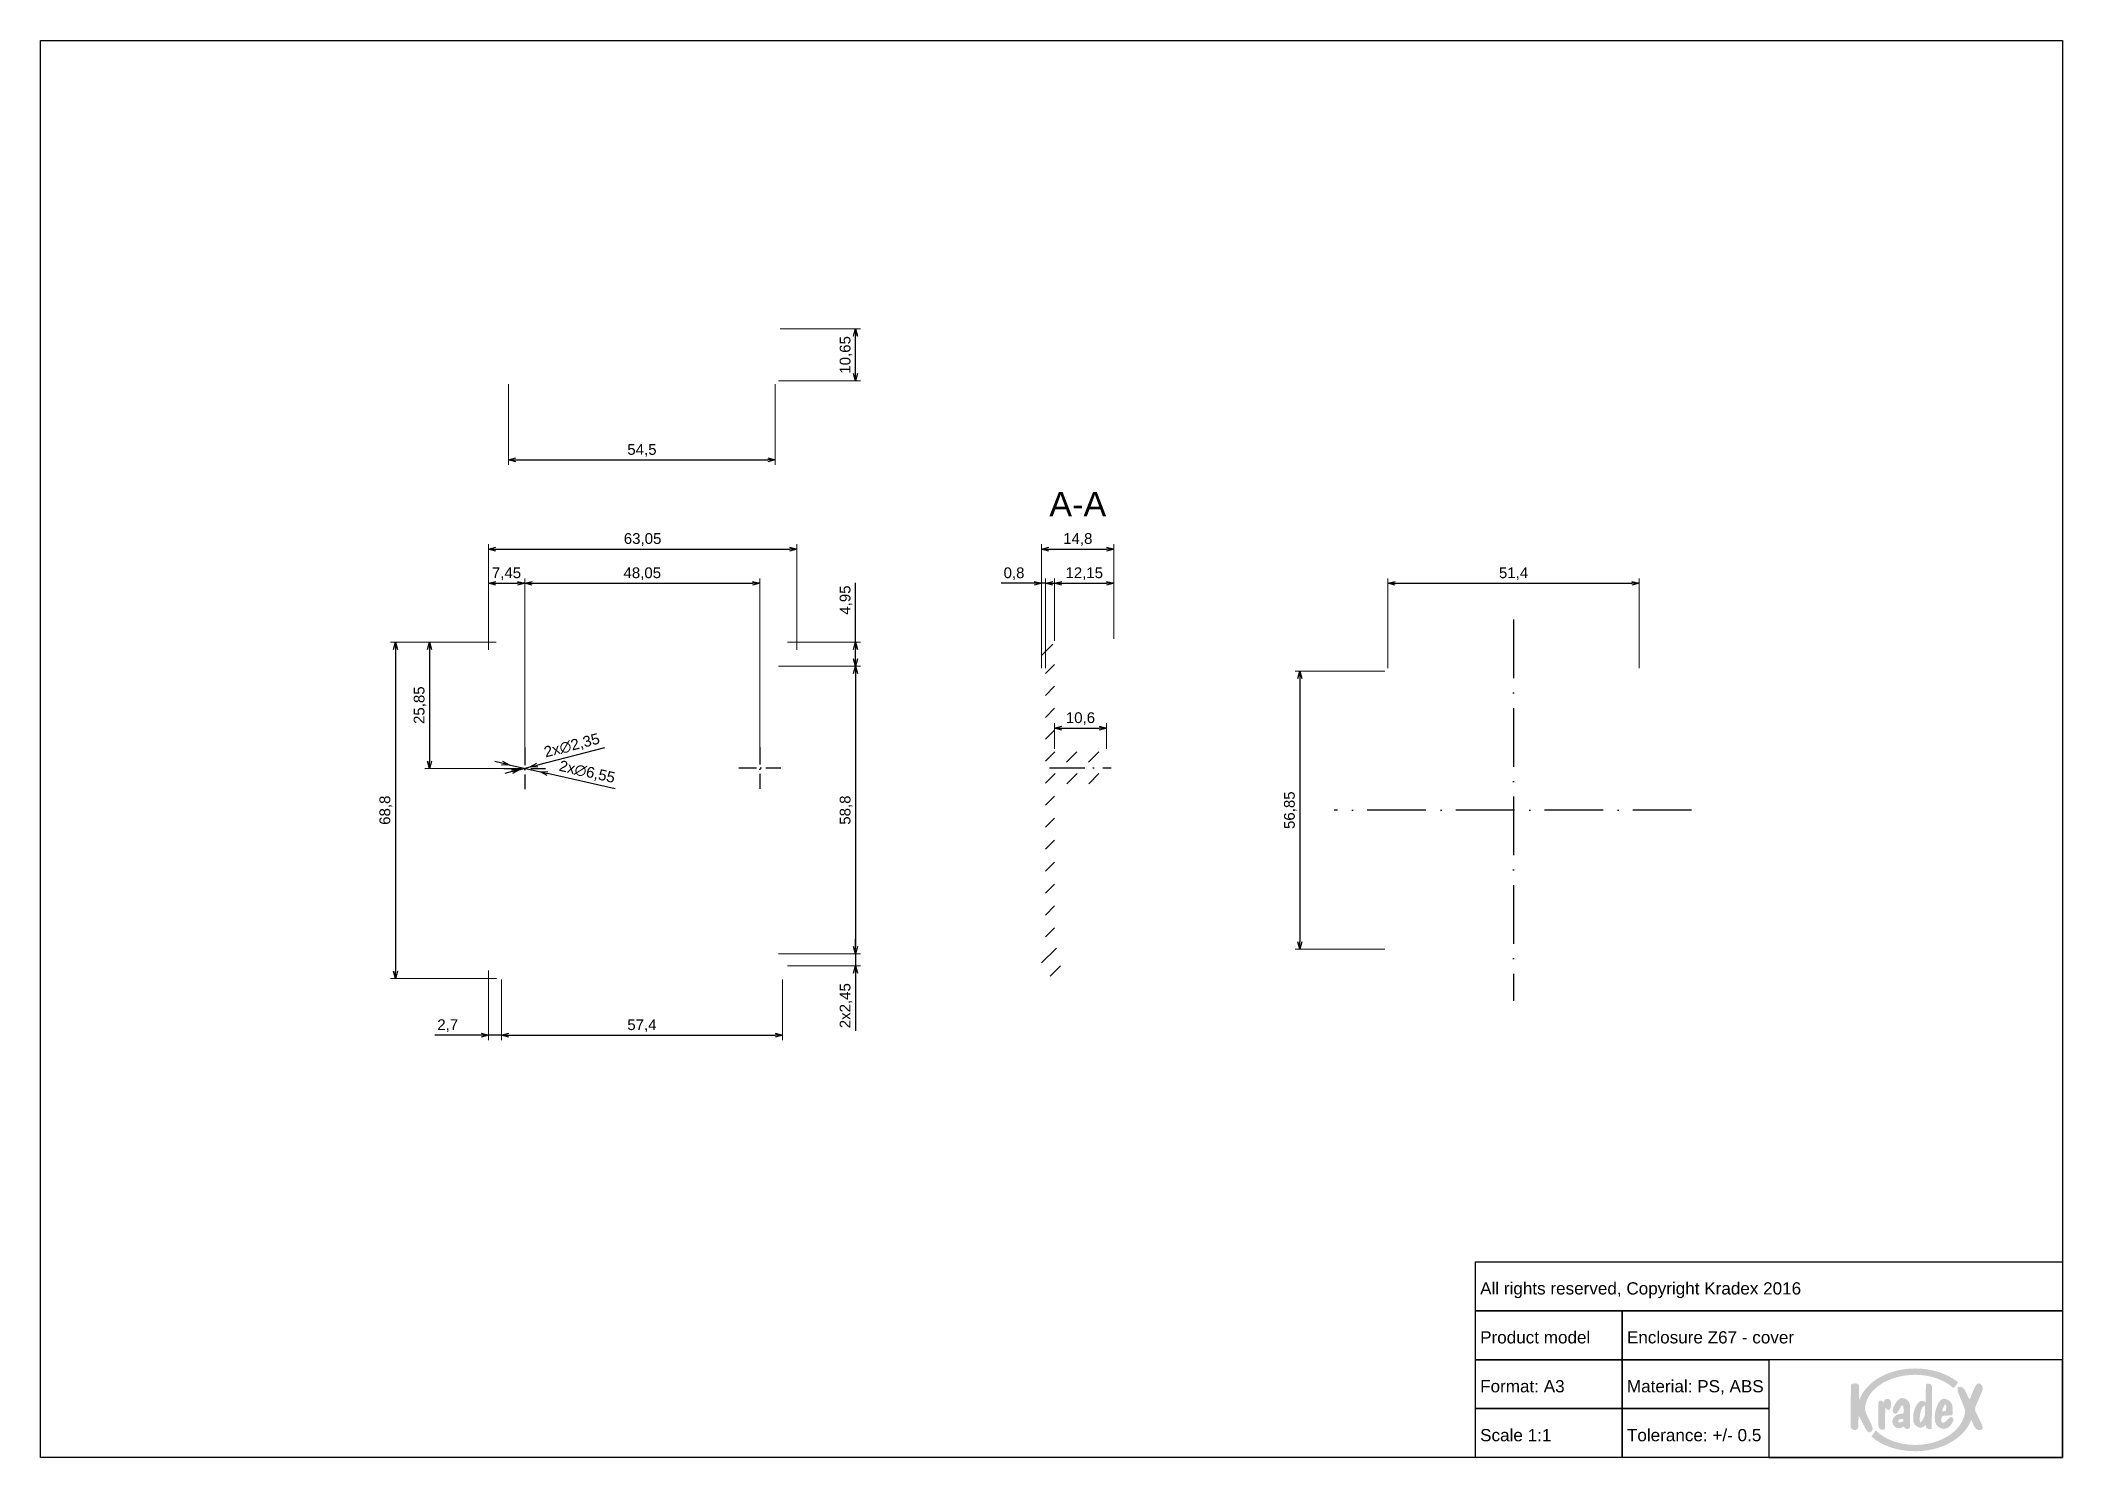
# Paper-space layout 'Cover' of a CAD drawing. Header units: millimetres. Extents: x 0 to 414, y 0 to 290.
import ezdxf

# ---------------------------------------------------------------- set-up
doc = ezdxf.new("R2010")
doc.units = ezdxf.units.MM
doc.linetypes.add('ACAD_ISO10W100', pattern=[18, 12, -3, 0, -3])
for name, color, linetype, lineweight in [('MD_Annotation', 7, 'Continuous', 25), ('MD_Axes', 7, 'ACAD_ISO10W100', 25), ('MD_Hatching', 7, 'Continuous', 25)]:
    doc.layers.add(name, color=color, linetype=linetype, lineweight=lineweight)
doc.layers.add('Tabelka', color=7, linetype='Continuous')
doc.styles.get("Standard").update_dxf_attribs({"font": 'arial.ttf'})
doc.dimstyles.new('ISO-25', dxfattribs={"dimtxt": 2.2, "dimasz": 1.5, "dimexe": 1, "dimexo": 0.625, "dimtad": 1, "dimrnd": 0.05, "dimtxsty": 'Standard', "dimblk": 'OPEN30', "dimcen": 2.5, "dimadec": 0, "dimazin": 0, "dimtfac": 1, "dimtmove": 0, "dimatfit": 3, "dimfxl": 1, "dimlwe": 18, "dimarcsym": 0})

# ---------------------------------------------------------------- blocks, each defined once
blk = doc.blocks.new('_Open30')
at = {"color": 0, "linetype": 'ByBlock', "lineweight": -2}
for p, q in [((-1, 0.27), (0, 0)), ((0, 0), (-1, -0.27)), ((0, 0), (-1, 0))]:
    blk.add_line(p, q, dxfattribs=at)
blk = doc.blocks.new('*D57')
at = {"layer": 'Defpoints', "color": 0, "transparency": 16777216}
for p in [(94.05, 167.18), (72.81, 98.41), (94.11, 98.41)]:
    blk.add_point(p, dxfattribs=at)
at = {"layer": 'MD_Annotation', "color": 0, "lineweight": 18, "transparency": 16777216}
for p, q in [((93.43, 167.18), (71.81, 167.18)), ((93.49, 98.41), (71.81, 98.41))]:
    blk.add_line(p, q, dxfattribs=at)
at = {"layer": 'MD_Annotation', "color": 0, "lineweight": -2, "transparency": 16777216}
blk.add_line((72.81, 165.68), (72.81, 99.91), dxfattribs=at)
at = {"layer": 'MD_Annotation', "color": 0, "lineweight": -2, "transparency": 16777216, "xscale": 1.5, "yscale": 1.5, "zscale": 1.5}
for p, rotation in [((72.81, 167.18), 90), ((72.81, 98.41), 270)]:
    blk.add_blockref('_Open30', p, dxfattribs=dict(at, rotation=rotation))
at = {"layer": 'MD_Annotation', "color": 0, "transparency": 16777216, "insert": (70.86, 132.8), "char_height": 2.2, "attachment_point": 5, "rotation": 90}
blk.add_mtext('68,8', dxfattribs=at)
blk = doc.blocks.new('*D58')
at = {"layer": 'Defpoints', "color": 0, "transparency": 16777216}
for p in [(154.87, 186.18), (91.81, 164.94), (154.87, 164.94)]:
    blk.add_point(p, dxfattribs=at)
at = {"layer": 'MD_Annotation', "color": 0, "lineweight": 18, "transparency": 16777216}
for p, q in [((91.81, 165.56), (91.81, 187.18)), ((154.87, 165.56), (154.87, 187.18))]:
    blk.add_line(p, q, dxfattribs=at)
at = {"layer": 'MD_Annotation', "color": 0, "lineweight": -2, "transparency": 16777216}
blk.add_line((93.31, 186.18), (153.37, 186.18), dxfattribs=at)
at = {"layer": 'MD_Annotation', "color": 0, "lineweight": -2, "transparency": 16777216, "xscale": 1.5, "yscale": 1.5, "zscale": 1.5, "rotation": 180}
blk.add_blockref('_Open30', (91.81, 186.18), dxfattribs=at)
at = {"layer": 'MD_Annotation', "color": 0, "lineweight": -2, "transparency": 16777216, "xscale": 1.5, "yscale": 1.5, "zscale": 1.5}
blk.add_blockref('_Open30', (154.87, 186.18), dxfattribs=at)
at = {"layer": 'MD_Annotation', "color": 0, "transparency": 16777216, "insert": (123.34, 188.13), "char_height": 2.2, "attachment_point": 5}
blk.add_mtext('63,05', dxfattribs=at)
blk = doc.blocks.new('*D59')
at = {"layer": 'Defpoints', "color": 0, "transparency": 16777216}
for p in [(94.05, 167.18), (79.81, 141.35), (95.97, 141.35)]:
    blk.add_point(p, dxfattribs=at)
at = {"layer": 'MD_Annotation', "color": 0, "lineweight": 18, "transparency": 16777216}
for p, q in [((93.43, 167.18), (78.81, 167.18)), ((95.34, 141.35), (78.81, 141.35))]:
    blk.add_line(p, q, dxfattribs=at)
at = {"layer": 'MD_Annotation', "color": 0, "lineweight": -2, "transparency": 16777216}
blk.add_line((79.81, 165.68), (79.81, 142.85), dxfattribs=at)
at = {"layer": 'MD_Annotation', "color": 0, "lineweight": -2, "transparency": 16777216, "xscale": 1.5, "yscale": 1.5, "zscale": 1.5}
for p, rotation in [((79.81, 167.18), 90), ((79.81, 141.35), 270)]:
    blk.add_blockref('_Open30', p, dxfattribs=dict(at, rotation=rotation))
at = {"layer": 'MD_Annotation', "color": 0, "transparency": 16777216, "insert": (77.86, 154.27), "char_height": 2.2, "attachment_point": 5, "rotation": 90}
blk.add_mtext('25,85', dxfattribs=at)
blk = doc.blocks.new('*D60')
at = {"layer": 'Defpoints', "color": 0, "transparency": 16777216}
for p in [(99.24, 179.18), (91.81, 164.94), (99.24, 144.62)]:
    blk.add_point(p, dxfattribs=at)
at = {"layer": 'MD_Annotation', "color": 0, "lineweight": 18, "transparency": 16777216}
for p, q in [((91.81, 165.56), (91.81, 180.18)), ((99.24, 145.25), (99.24, 180.18))]:
    blk.add_line(p, q, dxfattribs=at)
at = {"layer": 'MD_Annotation', "color": 0, "lineweight": -2, "transparency": 16777216}
blk.add_line((93.31, 179.18), (97.74, 179.18), dxfattribs=at)
at = {"layer": 'MD_Annotation', "color": 0, "lineweight": -2, "transparency": 16777216, "xscale": 1.5, "yscale": 1.5, "zscale": 1.5, "rotation": 180}
blk.add_blockref('_Open30', (91.81, 179.18), dxfattribs=at)
at = {"layer": 'MD_Annotation', "color": 0, "lineweight": -2, "transparency": 16777216, "xscale": 1.5, "yscale": 1.5, "zscale": 1.5}
blk.add_blockref('_Open30', (99.24, 179.18), dxfattribs=at)
at = {"layer": 'MD_Annotation', "color": 0, "transparency": 16777216, "insert": (95.52, 181.13), "char_height": 2.2, "attachment_point": 5}
blk.add_mtext('7,45', dxfattribs=at)
blk = doc.blocks.new('*D61')
at = {"layer": 'Defpoints', "color": 0, "transparency": 16777216}
for p in [(94.5, 98.81), (151.9, 98.81), (151.9, 86.81)]:
    blk.add_point(p, dxfattribs=at)
at = {"layer": 'MD_Annotation', "color": 0, "lineweight": 18, "transparency": 16777216}
for p, q in [((94.5, 98.18), (94.5, 85.81)), ((151.9, 98.18), (151.9, 85.81))]:
    blk.add_line(p, q, dxfattribs=at)
at = {"layer": 'MD_Annotation', "color": 0, "lineweight": -2, "transparency": 16777216}
blk.add_line((96, 86.81), (150.4, 86.81), dxfattribs=at)
at = {"layer": 'MD_Annotation', "color": 0, "lineweight": -2, "transparency": 16777216, "xscale": 1.5, "yscale": 1.5, "zscale": 1.5, "rotation": 180}
blk.add_blockref('_Open30', (94.5, 86.81), dxfattribs=at)
at = {"layer": 'MD_Annotation', "color": 0, "lineweight": -2, "transparency": 16777216, "xscale": 1.5, "yscale": 1.5, "zscale": 1.5}
blk.add_blockref('_Open30', (151.9, 86.81), dxfattribs=at)
at = {"layer": 'MD_Annotation', "color": 0, "transparency": 16777216, "insert": (123.2, 88.75), "char_height": 2.2, "attachment_point": 5}
blk.add_mtext('57,4', dxfattribs=at)
blk = doc.blocks.new('*D62')
at = {"layer": 'Defpoints', "color": 0, "transparency": 16777216}
for p in [(147.29, 179.18), (147.29, 144.72), (99.24, 144.62)]:
    blk.add_point(p, dxfattribs=at)
at = {"layer": 'MD_Annotation', "color": 0, "lineweight": 18, "transparency": 16777216}
for p, q in [((99.24, 145.25), (99.24, 180.18)), ((147.29, 145.35), (147.29, 180.18))]:
    blk.add_line(p, q, dxfattribs=at)
at = {"layer": 'MD_Annotation', "color": 0, "lineweight": -2, "transparency": 16777216}
blk.add_line((100.74, 179.18), (145.79, 179.18), dxfattribs=at)
at = {"layer": 'MD_Annotation', "color": 0, "lineweight": -2, "transparency": 16777216, "xscale": 1.5, "yscale": 1.5, "zscale": 1.5, "rotation": 180}
blk.add_blockref('_Open30', (99.24, 179.18), dxfattribs=at)
at = {"layer": 'MD_Annotation', "color": 0, "lineweight": -2, "transparency": 16777216, "xscale": 1.5, "yscale": 1.5, "zscale": 1.5}
blk.add_blockref('_Open30', (147.29, 179.18), dxfattribs=at)
at = {"layer": 'MD_Annotation', "color": 0, "transparency": 16777216, "insert": (123.27, 181.13), "char_height": 2.2, "attachment_point": 5}
blk.add_mtext('48,05', dxfattribs=at)
blk = doc.blocks.new('*D63')
at = {"layer": 'Defpoints', "color": 0, "transparency": 16777216}
for p in [(98.1, 141.05), (100.38, 141.64)]:
    blk.add_point(p, dxfattribs=at)
at = {"layer": 'MD_Annotation', "color": 0, "lineweight": -2, "transparency": 16777216}
for p, q in [((115.54, 145.56), (101.83, 142.02)), ((96.65, 140.68), (95.2, 140.3)), ((98.1, 141.05), (100.38, 141.64))]:
    blk.add_line(p, q, dxfattribs=at)
at = {"layer": 'MD_Annotation', "color": 0, "lineweight": -2, "transparency": 16777216, "xscale": 1.5, "yscale": 1.5, "zscale": 1.5}
for p, rotation in [((98.1, 141.05), 14.50775705012458), ((100.38, 141.64), 194.5077570501246)]:
    blk.add_blockref('_Open30', p, dxfattribs=dict(at, rotation=rotation))
at = {"layer": 'MD_Annotation', "color": 0, "transparency": 16777216, "insert": (108.91, 145.9), "char_height": 2.2, "attachment_point": 5, "rotation": 14.5078}
blk.add_mtext('2x∅2,35', dxfattribs=at)
blk = doc.blocks.new('*D64')
at = {"layer": 'Defpoints', "color": 0, "transparency": 16777216}
for p in [(96.05, 142.07), (102.44, 140.62)]:
    blk.add_point(p, dxfattribs=at)
at = {"layer": 'MD_Annotation', "color": 0, "lineweight": -2, "transparency": 16777216}
for p, q in [((94.58, 142.4), (93.12, 142.73)), ((96.05, 142.07), (102.44, 140.62)), ((117.71, 137.18), (103.9, 140.29))]:
    blk.add_line(p, q, dxfattribs=at)
at = {"layer": 'MD_Annotation', "color": 0, "lineweight": -2, "transparency": 16777216, "xscale": 1.5, "yscale": 1.5, "zscale": 1.5}
for p, rotation in [((96.05, 142.07), 347.2720292398113), ((102.44, 140.62), 167.2720292398113)]:
    blk.add_blockref('_Open30', p, dxfattribs=dict(at, rotation=rotation))
at = {"layer": 'MD_Annotation', "color": 0, "transparency": 16777216, "insert": (111.97, 140.5), "char_height": 2.2, "attachment_point": 5, "rotation": 347.272}
blk.add_mtext('2x∅6,55', dxfattribs=at)
blk = doc.blocks.new('*D66')
at = {"layer": 'Defpoints', "color": 0, "transparency": 16777216}
for p in [(150.45, 162.22), (150.45, 103.42), (166.87, 103.42)]:
    blk.add_point(p, dxfattribs=at)
at = {"layer": 'MD_Annotation', "color": 0, "lineweight": 18, "transparency": 16777216}
for p, q in [((151.08, 162.22), (167.87, 162.22)), ((151.08, 103.42), (167.87, 103.42))]:
    blk.add_line(p, q, dxfattribs=at)
at = {"layer": 'MD_Annotation', "color": 0, "lineweight": -2, "transparency": 16777216}
blk.add_line((166.87, 160.72), (166.87, 104.92), dxfattribs=at)
at = {"layer": 'MD_Annotation', "color": 0, "lineweight": -2, "transparency": 16777216, "xscale": 1.5, "yscale": 1.5, "zscale": 1.5}
for p, rotation in [((166.87, 162.22), 90), ((166.87, 103.42), 270)]:
    blk.add_blockref('_Open30', p, dxfattribs=dict(at, rotation=rotation))
at = {"layer": 'MD_Annotation', "color": 0, "transparency": 16777216, "insert": (164.92, 132.82), "char_height": 2.2, "attachment_point": 5, "rotation": 90}
blk.add_mtext('58,8', dxfattribs=at)
blk = doc.blocks.new('*D67')
at = {"layer": 'Defpoints', "color": 0, "transparency": 16777216}
for p in [(219.67, 186.18), (219.67, 167.18), (204.87, 164.52)]:
    blk.add_point(p, dxfattribs=at)
at = {"layer": 'MD_Annotation', "color": 0, "lineweight": 18, "transparency": 16777216}
for p, q in [((204.87, 165.14), (204.87, 187.18)), ((219.67, 167.81), (219.67, 187.18))]:
    blk.add_line(p, q, dxfattribs=at)
at = {"layer": 'MD_Annotation', "color": 0, "lineweight": -2, "transparency": 16777216}
blk.add_line((206.37, 186.18), (218.17, 186.18), dxfattribs=at)
at = {"layer": 'MD_Annotation', "color": 0, "lineweight": -2, "transparency": 16777216, "xscale": 1.5, "yscale": 1.5, "zscale": 1.5, "rotation": 180}
blk.add_blockref('_Open30', (204.87, 186.18), dxfattribs=at)
at = {"layer": 'MD_Annotation', "color": 0, "lineweight": -2, "transparency": 16777216, "xscale": 1.5, "yscale": 1.5, "zscale": 1.5}
blk.add_blockref('_Open30', (219.67, 186.18), dxfattribs=at)
at = {"layer": 'MD_Annotation', "color": 0, "transparency": 16777216, "insert": (212.27, 188.13), "char_height": 2.2, "attachment_point": 5}
blk.add_mtext('14,8', dxfattribs=at)
blk = doc.blocks.new('*D68')
at = {"layer": 'Defpoints', "color": 0, "transparency": 16777216}
for p in [(205.67, 179.18), (204.87, 161.22), (205.67, 161.22)]:
    blk.add_point(p, dxfattribs=at)
at = {"layer": 'MD_Annotation', "color": 0, "lineweight": -2, "transparency": 16777216}
for p, q in [((203.37, 179.18), (196.61, 179.18)), ((205.67, 179.18), (204.87, 179.18)), ((207.17, 179.18), (208.67, 179.18))]:
    blk.add_line(p, q, dxfattribs=at)
at = {"layer": 'MD_Annotation', "color": 0, "lineweight": 18, "transparency": 16777216}
for p, q in [((204.87, 161.85), (204.87, 180.18)), ((205.67, 161.85), (205.67, 180.18))]:
    blk.add_line(p, q, dxfattribs=at)
at = {"layer": 'MD_Annotation', "color": 0, "lineweight": -2, "transparency": 16777216, "xscale": 1.5, "yscale": 1.5, "zscale": 1.5}
blk.add_blockref('_Open30', (204.87, 179.18), dxfattribs=at)
at = {"layer": 'MD_Annotation', "color": 0, "lineweight": -2, "transparency": 16777216, "xscale": 1.5, "yscale": 1.5, "zscale": 1.5, "rotation": 180}
blk.add_blockref('_Open30', (205.67, 179.18), dxfattribs=at)
at = {"layer": 'MD_Annotation', "color": 0, "transparency": 16777216, "insert": (199.24, 181.13), "char_height": 2.2, "attachment_point": 5}
blk.add_mtext('0,8', dxfattribs=at)
blk = doc.blocks.new('*D69')
at = {"layer": 'Defpoints', "color": 0, "transparency": 16777216}
for p in [(219.67, 179.18), (207.52, 166.78), (219.67, 167.18)]:
    blk.add_point(p, dxfattribs=at)
at = {"layer": 'MD_Annotation', "color": 0, "lineweight": 18, "transparency": 16777216}
for p, q in [((207.52, 167.41), (207.52, 180.18)), ((219.67, 167.81), (219.67, 180.18))]:
    blk.add_line(p, q, dxfattribs=at)
at = {"layer": 'MD_Annotation', "color": 0, "lineweight": -2, "transparency": 16777216}
blk.add_line((209.02, 179.18), (218.17, 179.18), dxfattribs=at)
at = {"layer": 'MD_Annotation', "color": 0, "lineweight": -2, "transparency": 16777216, "xscale": 1.5, "yscale": 1.5, "zscale": 1.5, "rotation": 180}
blk.add_blockref('_Open30', (207.52, 179.18), dxfattribs=at)
at = {"layer": 'MD_Annotation', "color": 0, "lineweight": -2, "transparency": 16777216, "xscale": 1.5, "yscale": 1.5, "zscale": 1.5}
blk.add_blockref('_Open30', (219.67, 179.18), dxfattribs=at)
at = {"layer": 'MD_Annotation', "color": 0, "transparency": 16777216, "insert": (213.59, 181.13), "char_height": 2.2, "attachment_point": 5}
blk.add_mtext('12,15', dxfattribs=at)
blk = doc.blocks.new('*D70')
at = {"layer": 'Defpoints', "color": 0, "transparency": 16777216}
for p in [(218.12, 149.56), (207.52, 144.72), (218.12, 144.72)]:
    blk.add_point(p, dxfattribs=at)
at = {"layer": 'MD_Annotation', "color": 0, "lineweight": 18, "transparency": 16777216}
for p, q in [((207.52, 145.35), (207.52, 150.56)), ((218.12, 145.35), (218.12, 150.56))]:
    blk.add_line(p, q, dxfattribs=at)
at = {"layer": 'MD_Annotation', "color": 0, "lineweight": -2, "transparency": 16777216}
blk.add_line((209.02, 149.56), (216.62, 149.56), dxfattribs=at)
at = {"layer": 'MD_Annotation', "color": 0, "lineweight": -2, "transparency": 16777216, "xscale": 1.5, "yscale": 1.5, "zscale": 1.5, "rotation": 180}
blk.add_blockref('_Open30', (207.52, 149.56), dxfattribs=at)
at = {"layer": 'MD_Annotation', "color": 0, "lineweight": -2, "transparency": 16777216, "xscale": 1.5, "yscale": 1.5, "zscale": 1.5}
blk.add_blockref('_Open30', (218.12, 149.56), dxfattribs=at)
at = {"layer": 'MD_Annotation', "color": 0, "transparency": 16777216, "insert": (212.82, 151.51), "char_height": 2.2, "attachment_point": 5}
blk.add_mtext('10,6', dxfattribs=at)
blk = doc.blocks.new('*D73')
at = {"layer": 'Defpoints', "color": 0, "transparency": 16777216}
for p in [(95.96, 220.55), (150.45, 220.55), (150.45, 204.4)]:
    blk.add_point(p, dxfattribs=at)
at = {"layer": 'MD_Annotation', "color": 0, "lineweight": 18, "transparency": 16777216}
for p, q in [((95.96, 219.92), (95.96, 203.4)), ((150.45, 219.92), (150.45, 203.4))]:
    blk.add_line(p, q, dxfattribs=at)
at = {"layer": 'MD_Annotation', "color": 0, "lineweight": -2, "transparency": 16777216}
blk.add_line((97.46, 204.4), (148.95, 204.4), dxfattribs=at)
at = {"layer": 'MD_Annotation', "color": 0, "lineweight": -2, "transparency": 16777216, "xscale": 1.5, "yscale": 1.5, "zscale": 1.5, "rotation": 180}
blk.add_blockref('_Open30', (95.96, 204.4), dxfattribs=at)
at = {"layer": 'MD_Annotation', "color": 0, "lineweight": -2, "transparency": 16777216, "xscale": 1.5, "yscale": 1.5, "zscale": 1.5}
blk.add_blockref('_Open30', (150.45, 204.4), dxfattribs=at)
at = {"layer": 'MD_Annotation', "color": 0, "transparency": 16777216, "insert": (123.2, 206.34), "char_height": 2.2, "attachment_point": 5}
blk.add_mtext('54,5', dxfattribs=at)
blk = doc.blocks.new('*D74')
at = {"layer": 'Defpoints', "color": 0, "transparency": 16777216}
for p in [(150.8, 231.2), (166.87, 231.2), (150.45, 220.55)]:
    blk.add_point(p, dxfattribs=at)
at = {"layer": 'MD_Annotation', "color": 0, "lineweight": 18, "transparency": 16777216}
for p, q in [((151.42, 231.2), (167.87, 231.2)), ((151.08, 220.55), (167.87, 220.55))]:
    blk.add_line(p, q, dxfattribs=at)
at = {"layer": 'MD_Annotation', "color": 0, "lineweight": -2, "transparency": 16777216}
blk.add_line((166.87, 222.05), (166.87, 229.7), dxfattribs=at)
at = {"layer": 'MD_Annotation', "color": 0, "lineweight": -2, "transparency": 16777216, "xscale": 1.5, "yscale": 1.5, "zscale": 1.5}
for p, rotation in [((166.87, 231.2), 90), ((166.87, 220.55), 270)]:
    blk.add_blockref('_Open30', p, dxfattribs=dict(at, rotation=rotation))
at = {"layer": 'MD_Annotation', "color": 0, "transparency": 16777216, "insert": (164.92, 225.87), "char_height": 2.2, "attachment_point": 5, "rotation": 90}
blk.add_mtext('10,65', dxfattribs=at)
blk = doc.blocks.new('*D75')
at = {"layer": 'Defpoints', "color": 0, "transparency": 16777216}
for p in [(327.03, 179.18), (275.63, 161.22), (327.03, 161.22)]:
    blk.add_point(p, dxfattribs=at)
at = {"layer": 'MD_Annotation', "color": 0, "lineweight": 18, "transparency": 16777216}
for p, q in [((275.63, 161.85), (275.63, 180.18)), ((327.03, 161.85), (327.03, 180.18))]:
    blk.add_line(p, q, dxfattribs=at)
at = {"layer": 'MD_Annotation', "color": 0, "lineweight": -2, "transparency": 16777216}
blk.add_line((277.13, 179.18), (325.53, 179.18), dxfattribs=at)
at = {"layer": 'MD_Annotation', "color": 0, "lineweight": -2, "transparency": 16777216, "xscale": 1.5, "yscale": 1.5, "zscale": 1.5, "rotation": 180}
blk.add_blockref('_Open30', (275.63, 179.18), dxfattribs=at)
at = {"layer": 'MD_Annotation', "color": 0, "lineweight": -2, "transparency": 16777216, "xscale": 1.5, "yscale": 1.5, "zscale": 1.5}
blk.add_blockref('_Open30', (327.03, 179.18), dxfattribs=at)
at = {"layer": 'MD_Annotation', "color": 0, "transparency": 16777216, "insert": (301.33, 181.13), "char_height": 2.2, "attachment_point": 5}
blk.add_mtext('51,4', dxfattribs=at)
blk = doc.blocks.new('*D76')
at = {"layer": 'Defpoints', "color": 0, "transparency": 16777216}
for p in [(275.63, 161.22), (257.67, 104.37), (275.63, 104.37)]:
    blk.add_point(p, dxfattribs=at)
at = {"layer": 'MD_Annotation', "color": 0, "lineweight": 18, "transparency": 16777216}
for p, q in [((275, 161.22), (256.67, 161.22)), ((275, 104.37), (256.67, 104.37))]:
    blk.add_line(p, q, dxfattribs=at)
at = {"layer": 'MD_Annotation', "color": 0, "lineweight": -2, "transparency": 16777216}
blk.add_line((257.67, 159.72), (257.67, 105.87), dxfattribs=at)
at = {"layer": 'MD_Annotation', "color": 0, "lineweight": -2, "transparency": 16777216, "xscale": 1.5, "yscale": 1.5, "zscale": 1.5}
for p, rotation in [((257.67, 161.22), 90), ((257.67, 104.37), 270)]:
    blk.add_blockref('_Open30', p, dxfattribs=dict(at, rotation=rotation))
at = {"layer": 'MD_Annotation', "color": 0, "transparency": 16777216, "insert": (255.72, 132.8), "char_height": 2.2, "attachment_point": 5, "rotation": 90}
blk.add_mtext('56,85', dxfattribs=at)
blk = doc.blocks.new('*D89')
at = {"layer": 'Defpoints', "color": 0, "transparency": 16777216}
for p in [(152.3, 167.18), (152.3, 162.22), (166.87, 162.22)]:
    blk.add_point(p, dxfattribs=at)
at = {"layer": 'MD_Annotation', "color": 0, "lineweight": -2, "transparency": 16777216}
for p, q in [((166.87, 167.18), (166.87, 179.29)), ((166.87, 163.72), (166.87, 165.68))]:
    blk.add_line(p, q, dxfattribs=at)
at = {"layer": 'MD_Annotation', "color": 0, "lineweight": 18, "transparency": 16777216}
for p, q in [((152.92, 167.18), (167.87, 167.18)), ((152.92, 162.22), (167.87, 162.22))]:
    blk.add_line(p, q, dxfattribs=at)
at = {"layer": 'MD_Annotation', "color": 0, "lineweight": -2, "transparency": 16777216, "xscale": 1.5, "yscale": 1.5, "zscale": 1.5}
for p, rotation in [((166.87, 167.18), 90), ((166.87, 162.22), 270)]:
    blk.add_blockref('_Open30', p, dxfattribs=dict(at, rotation=rotation))
at = {"layer": 'MD_Annotation', "color": 0, "transparency": 16777216, "insert": (164.92, 175.75), "char_height": 2.2, "attachment_point": 5, "rotation": 90}
blk.add_mtext('4,95', dxfattribs=at)
blk = doc.blocks.new('*D90')
at = {"layer": 'Defpoints', "color": 0, "transparency": 16777216}
for p in [(152.3, 103.42), (152.3, 100.97), (166.87, 100.97)]:
    blk.add_point(p, dxfattribs=at)
at = {"layer": 'MD_Annotation', "color": 0, "lineweight": 18, "transparency": 16777216}
for p, q in [((152.92, 103.42), (167.87, 103.42)), ((152.92, 100.97), (167.87, 100.97))]:
    blk.add_line(p, q, dxfattribs=at)
at = {"layer": 'MD_Annotation', "color": 0, "lineweight": -2, "transparency": 16777216}
for p, q in [((166.87, 104.92), (166.87, 106.42)), ((166.87, 103.42), (166.87, 100.97)), ((166.87, 99.47), (166.87, 87.71))]:
    blk.add_line(p, q, dxfattribs=at)
at = {"layer": 'MD_Annotation', "color": 0, "lineweight": -2, "transparency": 16777216, "xscale": 1.5, "yscale": 1.5, "zscale": 1.5}
for p, rotation in [((166.87, 103.42), 270), ((166.87, 100.97), 90)]:
    blk.add_blockref('_Open30', p, dxfattribs=dict(at, rotation=rotation))
at = {"layer": 'MD_Annotation', "color": 0, "transparency": 16777216, "insert": (164.92, 92.84), "char_height": 2.2, "attachment_point": 5, "rotation": 90}
blk.add_mtext('2x2,45', dxfattribs=at)
blk = doc.blocks.new('*D91')
at = {"layer": 'Defpoints', "color": 0, "transparency": 16777216}
for p in [(91.81, 100.66), (94.5, 98.81), (94.5, 86.81)]:
    blk.add_point(p, dxfattribs=at)
at = {"layer": 'MD_Annotation', "color": 0, "lineweight": 18, "transparency": 16777216}
for p, q in [((91.81, 100.03), (91.81, 85.81)), ((94.5, 98.18), (94.5, 85.81))]:
    blk.add_line(p, q, dxfattribs=at)
at = {"layer": 'MD_Annotation', "color": 0, "lineweight": -2, "transparency": 16777216}
for p, q in [((90.31, 86.81), (80.87, 86.81)), ((94.5, 86.81), (91.81, 86.81)), ((96, 86.81), (97.5, 86.81))]:
    blk.add_line(p, q, dxfattribs=at)
at = {"layer": 'MD_Annotation', "color": 0, "lineweight": -2, "transparency": 16777216, "xscale": 1.5, "yscale": 1.5, "zscale": 1.5}
blk.add_blockref('_Open30', (91.81, 86.81), dxfattribs=at)
at = {"layer": 'MD_Annotation', "color": 0, "lineweight": -2, "transparency": 16777216, "xscale": 1.5, "yscale": 1.5, "zscale": 1.5, "rotation": 180}
blk.add_blockref('_Open30', (94.5, 86.81), dxfattribs=at)
at = {"layer": 'MD_Annotation', "color": 0, "transparency": 16777216, "insert": (83.51, 88.76), "char_height": 2.2, "attachment_point": 5}
blk.add_mtext('2,7', dxfattribs=at)

psp = doc.layouts.new('Cover')

# ---------------------------------------------------------------- hatches: boundary and pattern name
at = {"layer": 'MD_Hatching'}
h = psp.add_hatch(dxfattribs=at)
h.set_pattern_fill('ANSI31', color=256, style=0)
edge = h.paths.add_edge_path(flags=0)
edge.add_line((207.517, 138.171), (218.117, 138.171))
edge.add_line((218.117, 138.171), (218.117, 140.271))
edge.add_line((218.117, 140.271), (207.517, 140.271))
edge.add_line((207.517, 140.271), (207.517, 142.621))
edge.add_line((207.517, 142.621), (218.117, 142.621))
edge.add_line((218.117, 142.621), (218.117, 144.721))
edge.add_line((218.117, 144.721), (207.517, 144.721))
edge.add_line((207.517, 144.721), (207.517, 160.971))
edge.add_line((207.517, 160.971), (209.017, 160.971))
edge.add_line((209.017, 160.971), (209.017, 162.221))
edge.add_line((209.017, 162.221), (207.517, 162.221))
edge.add_line((207.517, 162.221), (207.517, 164.671))
edge.add_line((207.517, 164.671), (209.017, 164.671))
edge.add_line((209.017, 164.671), (209.017, 165.771))
edge.add_line((209.017, 165.771), (207.517, 165.771))
edge.add_line((207.517, 165.771), (207.517, 166.784))
edge.add_line((207.517, 166.784), (207.043, 166.768))
edge.add_ellipse((207.117, 164.519), major_axis=(-0.074, 2.249), ratio=1, start_angle=0, end_angle=88.11329)
edge.add_line((204.867, 164.519), (204.867, 161.221))
edge.add_line((204.867, 161.221), (205.667, 161.221))
edge.add_line((205.667, 161.221), (205.667, 104.371))
edge.add_line((205.667, 104.371), (204.867, 104.371))
edge.add_line((204.867, 104.371), (204.867, 101.074))
edge.add_ellipse((207.117, 101.074), major_axis=(-2.25, 0), ratio=1, start_angle=0, end_angle=88.11329)
edge.add_line((207.043, 98.825), (207.517, 98.809))
edge.add_line((207.517, 98.809), (207.517, 99.771))
edge.add_line((207.517, 99.771), (209.017, 99.771))
edge.add_line((209.017, 99.771), (209.017, 100.971))
edge.add_line((209.017, 100.971), (207.517, 100.971))
edge.add_line((207.517, 100.971), (207.517, 103.421))
edge.add_line((207.517, 103.421), (209.017, 103.421))
edge.add_line((209.017, 103.421), (209.017, 104.621))
edge.add_line((209.017, 104.621), (207.517, 104.621))
edge.add_line((207.517, 104.621), (207.517, 138.171))
at = {"layer": 'Tabelka', "true_color": 0x00539f}
h = psp.add_hatch(color=154, dxfattribs=at)
h.dxf.hatch_style = 2
edge = h.paths.add_edge_path()
edge.add_spline(control_points=[(374.452, 7.247), (374.452, 7.247), (373.51, 9.264), (373.51, 9.264), (373.027, 10.278), (373.135, 10.371), (373.142, 10.652), (373.153, 10.78), (373.198, 11.025), (373.272, 11.395), (374.146, 14.885), (378.349, 17.396), (383.431, 17.396), (386.539, 17.396), (389.31, 16.365), (391.14, 14.764), (391.212, 14.701), (391.303, 14.674), (391.367, 14.764), (391.407, 14.82), (392.038, 15.653), (392.08, 15.707), (392.146, 15.792), (392.165, 15.888), (392.046, 15.98), (389.902, 17.647), (386.835, 18.687), (383.431, 18.687), (378.361, 18.687), (374.042, 16.376), (372.395, 13.137), (372.349, 13.042), (372.337, 13.015), (372.282, 12.902), (371.992, 12.2), (371.912, 12.087), (371.925, 12.885), (371.925, 12.885), (371.954, 15.023), (371.954, 15.023), (371.962, 15.529), (371.572, 15.657), (370.946, 15.643), (370.473, 15.632), (370.267, 15.43), (370.265, 15.079), (370.265, 15.079), (370.237, 6.899), (370.237, 6.899), (370.236, 6.511), (370.504, 6.128), (371.014, 6.11), (371.55, 6.091), (371.745, 6.413), (371.758, 6.673), (371.809, 7.708), (371.835, 8.228), (371.835, 8.551), (371.822, 9.37), (371.941, 8.97), (372.117, 8.593), (372.491, 7.782), (373.016, 6.81), (373.551, 5.937), (373.732, 5.642), (374.111, 5.562), (374.417, 5.765), (374.999, 6.148), (374.635, 6.841), (374.452, 7.247), (374.452, 7.247), (374.452, 7.247), (374.452, 7.247)], knot_values=[0, 0, 0, 0, 1, 1, 1, 2, 2, 2, 3, 3, 3, 4, 4, 4, 5, 5, 5, 6, 6, 6, 7, 7, 7, 8, 8, 8, 9, 9, 9, 10, 10, 10, 11, 11, 11, 12, 12, 12, 13, 13, 13, 14, 14, 14, 15, 15, 15, 16, 16, 16, 17, 17, 17, 18, 18, 18, 19, 19, 19, 20, 20, 20, 21, 21, 21, 22, 22, 22, 23, 23, 23, 24, 24, 24, 24], degree=3, periodic=0)
edge = h.paths.add_edge_path()
edge.add_spline(control_points=[(377.608, 10.37), (377.838, 9.943), (378.434, 10.331), (378.434, 10.967), (378.434, 11.118), (378.434, 11.762), (378.434, 11.762), (378.434, 12.235), (378.124, 12.461), (377.8, 12.461), (377.45, 12.461), (377.269, 12.368), (377.164, 12.19), (377.123, 12.12), (377.078, 11.803), (376.901, 11.82), (376.725, 11.838), (376.678, 12.118), (376.371, 12.125), (376.119, 12.125), (375.9, 11.996), (375.9, 11.471), (375.9, 11.471), (375.9, 7.082), (375.9, 7.082), (375.9, 6.713), (376.107, 6.146), (376.65, 6.146), (377.151, 6.146), (377.263, 6.431), (377.267, 6.631), (377.267, 6.631), (377.259, 8.829), (377.281, 9.924), (377.294, 10.585), (377.357, 10.834), (377.608, 10.37), (377.608, 10.37), (377.608, 10.37), (377.608, 10.37)], knot_values=[0, 0, 0, 0, 1, 1, 1, 2, 2, 2, 3, 3, 3, 4, 4, 4, 5, 5, 5, 6, 6, 6, 7, 7, 7, 8, 8, 8, 9, 9, 9, 10, 10, 10, 11, 11, 11, 12, 12, 12, 13, 13, 13, 13], degree=3, periodic=0)
edge = h.paths.add_edge_path()
edge.add_spline(control_points=[(380.165, 9.394), (379.577, 9.272), (378.815, 8.763), (378.76, 8.009), (378.687, 7.019), (379.545, 6.261), (380.473, 6.521), (380.938, 6.651), (380.932, 6.996), (381.167, 6.685), (381.288, 6.524), (381.455, 6.324), (381.767, 6.324), (382.111, 6.324), (382.288, 6.449), (382.342, 6.756), (382.414, 7.162), (382.367, 10.996), (382.344, 11.135), (382.272, 11.581), (382.134, 11.939), (381.864, 12.184), (381.591, 12.432), (381.011, 12.684), (380.633, 12.632), (379.928, 12.535), (379.361, 11.557), (379.097, 11.03), (379.001, 10.839), (378.614, 10.007), (378.904, 9.718), (378.904, 9.718), (379.067, 9.554), (379.067, 9.554), (379.309, 9.313), (379.619, 9.428), (379.747, 9.644), (379.747, 9.644), (380.288, 10.546), (380.554, 11), (380.653, 11.169), (381.053, 11.684), (381.057, 9.98), (381.059, 9.128), (380.826, 9.532), (380.165, 9.394), (380.165, 9.394), (380.165, 9.394), (380.165, 9.394)], knot_values=[0, 0, 0, 0, 1, 1, 1, 2, 2, 2, 3, 3, 3, 4, 4, 4, 5, 5, 5, 6, 6, 6, 7, 7, 7, 8, 8, 8, 9, 9, 9, 10, 10, 10, 11, 11, 11, 12, 12, 12, 13, 13, 13, 14, 14, 14, 15, 15, 15, 16, 16, 16, 16], degree=3, periodic=0)
edge = h.paths.add_edge_path()
edge.add_spline(control_points=[(380.55, 7.685), (380.17, 7.64), (379.676, 7.724), (380.037, 8.112), (380.264, 8.356), (380.451, 8.375), (380.704, 8.406), (381.134, 8.461), (381.163, 7.757), (380.55, 7.685)], knot_values=[0, 0, 0, 0, 1, 1, 1, 2, 2, 2, 3, 3, 3, 3], degree=3, periodic=0)
edge = h.paths.add_edge_path()
edge.add_spline(control_points=[(386.436, 6.264), (386.726, 6.264), (386.787, 6.337), (386.789, 6.545), (386.789, 6.545), (386.872, 14.992), (386.872, 14.992), (386.876, 15.463), (386.311, 15.61), (386.01, 15.61), (385.765, 15.61), (385.612, 15.51), (385.606, 15.237), (385.606, 15.237), (385.524, 11.821), (385.524, 11.821), (384.117, 12.96), (382.998, 10.249), (382.998, 8.874), (382.998, 7.5), (383.095, 7.397), (383.507, 7.056), (383.832, 6.787), (384.125, 6.601), (384.497, 6.601), (384.773, 6.601), (384.945, 6.647), (385.234, 6.869), (385.523, 7.091), (385.609, 7.106), (385.609, 7.106), (385.609, 7.106), (385.609, 6.815), (385.609, 6.815), (385.609, 6.52), (385.959, 6.264), (386.436, 6.264)], knot_values=[0, 0, 0, 0, 1, 1, 1, 2, 2, 2, 3, 3, 3, 4, 4, 4, 5, 5, 5, 6, 6, 6, 7, 7, 7, 8, 8, 8, 9, 9, 9, 10, 10, 10, 11, 11, 11, 12, 12, 12, 12], degree=3, periodic=0)
edge = h.paths.add_edge_path()
edge.add_spline(control_points=[(385.17, 8.585), (384.418, 7.345), (384.346, 7.496), (384.346, 8.453), (384.346, 10.036), (384.959, 11.08), (385.306, 11.08), (385.388, 11.08), (385.44, 10.996), (385.44, 10.82), (385.44, 10.083), (385.516, 9.157), (385.17, 8.585), (385.17, 8.585), (385.17, 8.585), (385.17, 8.585)], knot_values=[0, 0, 0, 0, 1, 1, 1, 2, 2, 2, 3, 3, 3, 4, 4, 4, 5, 5, 5, 5], degree=3, periodic=0)
edge = h.paths.add_edge_path()
edge.add_spline(control_points=[(389.544, 9.05), (389.544, 9.05), (390.668, 9.092), (390.668, 9.092), (390.952, 9.125), (391.052, 9.194), (391.052, 9.524), (391.052, 9.524), (391.052, 10.742), (391.052, 10.742), (391.052, 11.404), (390.623, 11.908), (390.374, 12.101), (390.128, 12.291), (389.649, 12.507), (389.26, 12.489), (388.533, 12.482), (388.033, 11.501), (387.809, 10.83), (387.554, 10.063), (387.405, 9.514), (387.405, 8.437), (387.405, 7.36), (387.959, 6.874), (388.184, 6.726), (388.972, 6.205), (389.776, 6.231), (390.248, 6.702), (390.551, 7.005), (390.982, 7.386), (391.181, 7.959), (391.243, 8.113), (391.246, 8.413), (391.074, 8.585), (390.884, 8.781), (390.64, 8.864), (390.382, 8.605), (390.382, 8.605), (389.592, 7.792), (389.592, 7.792), (389.128, 7.315), (388.569, 7.732), (388.724, 8.405), (388.852, 8.971), (389.117, 9.035), (389.544, 9.05)], knot_values=[0, 0, 0, 0, 1, 1, 1, 2, 2, 2, 3, 3, 3, 4, 4, 4, 5, 5, 5, 6, 6, 6, 7, 7, 7, 8, 8, 8, 9, 9, 9, 10, 10, 10, 11, 11, 11, 12, 12, 12, 13, 13, 13, 14, 14, 14, 15, 15, 15, 15], degree=3, periodic=0)
edge = h.paths.add_edge_path()
edge.add_spline(control_points=[(388.976, 10.194), (389.088, 10.498), (389.315, 11.344), (389.582, 11.334), (389.673, 11.33), (389.735, 11.217), (389.742, 11.048), (389.756, 10.711), (389.736, 10.617), (389.736, 10.353), (389.736, 10.15), (389.717, 10.055), (389.545, 9.997), (389.104, 9.847), (388.866, 9.9), (388.976, 10.194), (388.976, 10.194), (388.976, 10.194), (388.976, 10.194)], knot_values=[0, 0, 0, 0, 1, 1, 1, 2, 2, 2, 3, 3, 3, 4, 4, 4, 5, 5, 5, 6, 6, 6, 6], degree=3, periodic=0)
edge = h.paths.add_edge_path()
edge.add_spline(control_points=[(395.909, 9.505), (395.58, 10.17), (395.521, 10.399), (396.017, 11.544), (396.017, 11.544), (397.075, 13.987), (397.075, 13.987), (397.276, 14.452), (397.314, 15.056), (396.91, 15.383), (396.171, 15.981), (395.884, 15.561), (395.182, 13.92), (394.441, 12.19), (394.691, 12.038), (394.19, 12.97), (394.19, 12.97), (393.561, 14.285), (393.561, 14.285), (393.348, 14.731), (392.954, 14.862), (392.635, 14.925), (391.883, 15.072), (391.926, 14.431), (392.334, 13.418), (392.334, 13.418), (393.15, 11.397), (393.15, 11.397), (393.504, 10.519), (393.749, 10.137), (393.528, 9.3), (393.45, 9.005), (393.356, 8.725), (393.251, 8.454), (393.229, 8.395), (393.222, 8.379), (393.18, 8.277), (391.977, 5.275), (387.992, 3.064), (383.431, 3.064), (380.159, 3.064), (377.271, 4.147), (375.478, 5.923), (375.405, 5.993), (375.315, 5.997), (375.241, 5.919), (375.178, 5.827), (374.589, 4.946), (374.547, 4.876), (374.505, 4.806), (374.533, 4.711), (374.583, 4.67), (376.859, 2.78), (379.906, 1.773), (383.431, 1.773), (388.624, 1.773), (393.017, 4.204), (394.582, 7.56), (394.601, 7.601), (394.625, 7.653), (394.647, 7.71), (394.981, 8.657), (394.934, 7.701), (395.507, 6.777), (395.999, 5.985), (396.545, 6.083), (396.877, 6.157), (397.322, 6.256), (397.299, 6.695), (396.945, 7.408), (396.945, 7.408), (395.909, 9.505), (395.909, 9.505), (395.909, 9.505), (395.909, 9.505), (395.909, 9.505)], knot_values=[0, 0, 0, 0, 1, 1, 1, 2, 2, 2, 3, 3, 3, 4, 4, 4, 5, 5, 5, 6, 6, 6, 7, 7, 7, 8, 8, 8, 9, 9, 9, 10, 10, 10, 11, 11, 11, 12, 12, 12, 13, 13, 13, 14, 14, 14, 15, 15, 15, 16, 16, 16, 17, 17, 17, 18, 18, 18, 19, 19, 19, 20, 20, 20, 21, 21, 21, 22, 22, 22, 23, 23, 23, 24, 24, 24, 25, 25, 25, 25], degree=3, periodic=0)

# ---------------------------------------------------------------- linework, layer by layer
at = {"layer": 'MD_Axes'}
for p, q in [((301.33, 171.784), (301.33, 93.809)), ((337.729, 132.796), (264.667, 132.796))]:
    psp.add_line(p, q, dxfattribs=at)
at = {"layer": 'MD_Axes', "ltscale": 0.3}
for p, q in [((99.242, 145.621), (99.242, 137.071)), ((147.292, 145.721), (147.292, 137.171)), ((94.967, 141.346), (103.517, 141.346)), ((143.017, 141.446), (151.567, 141.446))]:
    psp.add_line(p, q, dxfattribs=at)
at = {"layer": 'MD_Axes', "ltscale": 0.6}
psp.add_line((206.517, 141.446), (219.117, 141.446), dxfattribs=at)
at = {"layer": 'Tabelka'}
for points in [[(0.272, 290.149), (413.528, 290.149), (413.528, 0.477), (0.272, 0.477)], [(413.528, 30.477), (293.528, 30.477), (293.528, 40.477), (413.528, 40.477)], [(323.528, 20.477), (293.528, 20.477), (293.528, 30.477), (323.528, 30.477)], [(413.528, 20.477), (323.528, 20.477), (323.528, 30.477), (413.528, 30.477)], [(323.528, 10.477), (293.528, 10.477), (293.528, 20.477), (323.528, 20.477)], [(353.528, 10.477), (323.528, 10.477), (323.528, 20.477), (353.528, 20.477)], [(413.528, 20.477), (353.528, 20.477), (353.528, 0.477), (413.528, 0.477)], [(323.528, 0.477), (293.528, 0.477), (293.528, 10.477), (323.528, 10.477)], [(353.528, 0.477), (323.528, 0.477), (323.528, 10.477), (353.528, 10.477)]]:
    psp.add_lwpolyline(points, close=True, dxfattribs=at)

# ---------------------------------------------------------------- texts
at = {"insert": (293.528, 40.477), "char_height": 2.5, "attachment_point": 1}
psp.add_mtext_dynamic_manual_height_columns('\\P All rights reserved, Copyright Kradex 2016', width=120, gutter_width=12.5, heights=[0], dxfattribs=at)
at = {"layer": 'MD_Annotation', "color": 7, "insert": (212.267, 192.87), "char_height": 5, "width": 14.16439, "attachment_point": 8}
psp.add_mtext('A-A', dxfattribs=at)
at = {"layer": 'Tabelka', "char_height": 2.5, "attachment_point": 1}
for s, width, heights, insert in [('\\pi15;\\P\\pi0; Product model', 30, [9.962], (293.528, 30.477)), ('\\P Enclosure Z67 - cover ', 90, [7.412], (323.528, 30.477)), ('\\P Format: A3', 30, [0], (293.528, 20.477)), ('\\P Material: PS, ABS', 30, [0], (323.528, 20.477)), ('\\P Scale 1:1', 30, [0], (293.528, 10.477)), ('\\P Tolerance: +/- 0.5', 30, [0], (323.528, 10.477))]:
    psp.add_mtext_dynamic_manual_height_columns(s, width=width, gutter_width=12.5, heights=heights, dxfattribs=dict(at, insert=insert))

# ---------------------------------------------------------------- dimensions: what is measured, and where the dimension line sits
at = {"layer": 'MD_Annotation'}
for base, p1, p2, angle, picture, middle in [((166.867, 231.195), (150.452, 220.545), (150.796, 231.195), 90, '*D74', (164.92, 225.87)), ((154.867, 186.184), (91.805, 164.936), (154.867, 164.936), 180, '*D58', (123.336, 188.131)), ((219.667, 186.184), (204.867, 164.519), (219.667, 167.184), 180, '*D67', (212.267, 188.131)), ((99.242, 179.184), (91.805, 164.936), (99.242, 144.621), 180, '*D60', (95.524, 181.127)), ((147.292, 179.184), (99.242, 144.621), (147.292, 144.721), 180, '*D62', (123.267, 181.131)), ((219.667, 179.184), (207.517, 166.784), (219.667, 167.184), 180, '*D69', (213.592, 181.131)), ((327.03, 179.184), (275.63, 161.221), (327.03, 161.221), 180, '*D75', (301.33, 181.131)), ((72.80502, 98.40897), (94.05382, 167.18403), (94.11258, 98.40897), 270, '*D57', (70.85792, 132.7965)), ((79.805, 141.346), (94.054, 167.184), (95.967, 141.346), 270, '*D59', (77.858, 154.265)), ((166.867, 103.421), (150.452, 162.221), (150.452, 103.421), 90, '*D66', (164.92, 132.821)), ((257.667, 104.371), (275.63, 161.221), (275.63, 104.371), 270, '*D76', (255.72, 132.796)), ((218.117, 149.559), (207.517, 144.721), (218.117, 144.721), 180, '*D70', (212.817, 151.506))]:
    dim = psp.add_linear_dim(base=base, p1=p1, p2=p2, angle=angle, dimstyle='ISO-25', override={"dimlfac": -1}, dxfattribs=at)
    dim.commit()
    dim.dimension.update_dxf_attribs({"geometry": picture, "text_midpoint": middle})
for base, p1, p2, picture, middle in [((150.4521, 204.3954), (95.9569, 220.5454), (150.4521, 220.5454), '*D73', (123.2045, 206.338)), ((151.905, 86.809), (94.505, 98.809), (151.905, 98.809), '*D61', (123.205, 88.752))]:
    dim = psp.add_linear_dim(base=base, p1=p1, p2=p2, dimstyle='ISO-25', override={"dimlfac": -1}, dxfattribs=at)
    dim.commit()
    dim.dimension.update_dxf_attribs({"geometry": picture, "text_midpoint": middle})
for base, p1, p2, angle, picture, middle in [((205.667, 179.184), (204.867, 161.221), (205.667, 161.221), 180, '*D68', (199.237, 179.184)), ((166.867, 162.221), (152.296, 167.184), (152.296, 162.221), 90, '*D89', (166.867, 175.754))]:
    dim = psp.add_linear_dim(base=base, p1=p1, p2=p2, angle=angle, dimstyle='ISO-25', override={"dimlfac": -1}, dxfattribs=at)
    dim.commit()
    dim.dimension.update_dxf_attribs({"geometry": picture, "text_midpoint": middle, "dimtype": 160})
dim = psp.add_diameter_dim_2p(p1=(98.105, 141.052), p2=(100.38, 141.641), text='2x<>', dimstyle='ISO-25', override={"dimlfac": -1}, dxfattribs=at)
dim.commit()
dim.dimension.update_dxf_attribs({"geometry": '*D63', "text_midpoint": (109.41, 143.978)})
dim = psp.add_diameter_dim_2p(p1=(96.048, 142.068), p2=(102.437, 140.625), text='2x<>', dimstyle='ISO-25', override={"dimlfac": -1}, dxfattribs=at)
dim.commit()
dim.dimension.update_dxf_attribs({"geometry": '*D64', "text_midpoint": (111.535, 138.57), "dimtype": 163})
dim = psp.add_linear_dim(base=(166.867, 100.971), p1=(152.296, 103.421), p2=(152.296, 100.971), angle=90, text='2x<>', dimstyle='ISO-25', override={"dimlfac": -1}, dxfattribs=at)
dim.commit()
dim.dimension.update_dxf_attribs({"geometry": '*D90', "text_midpoint": (166.867, 92.839), "dimtype": 160})
dim = psp.add_linear_dim(base=(94.505, 86.809), p1=(91.805, 100.657), p2=(94.505, 98.809), dimstyle='ISO-25', override={"dimlfac": -1}, dxfattribs=at)
dim.commit()
dim.dimension.update_dxf_attribs({"geometry": '*D91', "text_midpoint": (83.512, 86.809), "dimtype": 160})

doc.saveas('drawing.dxf')
